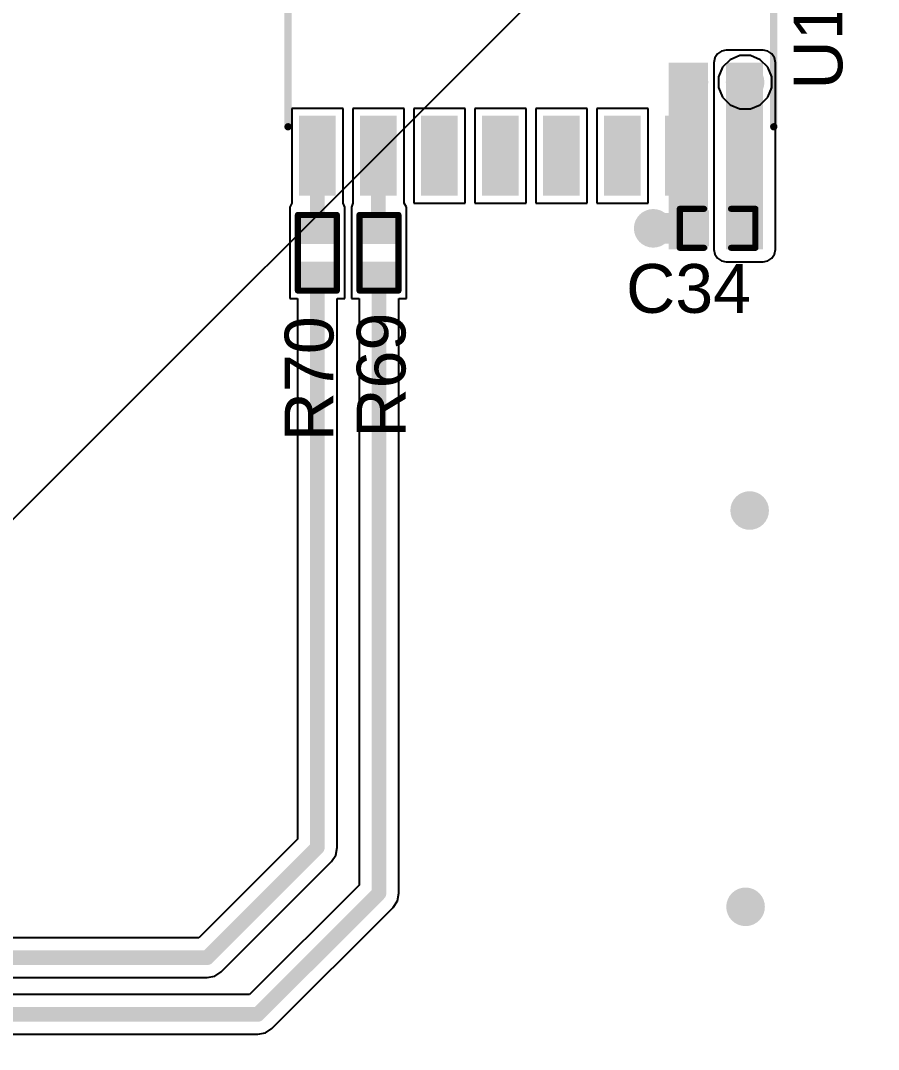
# Model space of a CAD drawing. Header units: millimetres. Extents: x 0 to 5423, y 0 to 5425.
# Drawn here: x 121.48 to 139.33, y 113.32 to 134.73 of the extents above; entities that cross this region are included whole.
import ezdxf

# ---------------------------------------------------------------- set-up
doc = ezdxf.new("R2010")
doc.units = ezdxf.units.MM
for name, color, linetype in [('BottomLayer', 5, 'Continuous'), ('BottomSolder', 6, 'Continuous'), ('TopLayer', 1, 'Continuous'), ('TopOverlay', 2, 'Continuous'), ('TopPaste', 8, 'Continuous'), ('TopSolder', 216, 'Continuous'), ('ViaHoleLayer', 16, 'Continuous')]:
    doc.layers.add(name, color=color, linetype=linetype)
doc.styles.add('Arial', font='', dxfattribs={"height": 0.2})
doc.styles.get('Arial').set_extended_font_data('Arial')

# ---------------------------------------------------------------- blocks, each defined once
blk = doc.blocks.new('SOP_16_133')
at = {"layer": 'TopLayer'}
for points in [[(-3.456, 4.724), (-1.994, 4.724), (-1.994, 4.166), (-3.456, 4.166)], [(1.994, 4.724), (3.456, 4.724), (3.456, 4.166), (1.994, 4.166)], [(-3.456, 3.454), (-1.994, 3.454), (-1.994, 2.896), (-3.456, 2.896)], [(1.994, 3.454), (3.456, 3.454), (3.456, 2.896), (1.994, 2.896)], [(-3.456, 2.184), (-1.994, 2.184), (-1.994, 1.626), (-3.456, 1.626)], [(1.994, 2.184), (3.456, 2.184), (3.456, 1.626), (1.994, 1.626)], [(-3.456, 0.914), (-1.994, 0.914), (-1.994, 0.356), (-3.456, 0.356)], [(1.994, 0.914), (3.456, 0.914), (3.456, 0.356), (1.994, 0.356)], [(-3.456, -0.356), (-1.994, -0.356), (-1.994, -0.914), (-3.456, -0.914)], [(1.994, -0.356), (3.456, -0.356), (3.456, -0.914), (1.994, -0.914)], [(-3.456, -1.626), (-1.994, -1.626), (-1.994, -2.184), (-3.456, -2.184)], [(1.994, -1.626), (3.456, -1.626), (3.456, -2.184), (1.994, -2.184)], [(-3.456, -2.896), (-1.994, -2.896), (-1.994, -3.454), (-3.456, -3.454)], [(1.994, -2.896), (3.456, -2.896), (3.456, -3.454), (1.994, -3.454)], [(-3.456, -4.166), (-1.994, -4.166), (-1.994, -4.724), (-3.456, -4.724)], [(1.994, -4.166), (3.456, -4.166), (3.456, -4.724), (1.994, -4.724)]]:
    blk.add_hatch(color=1, dxfattribs=at).paths.add_polyline_path(points)
at = {"layer": 'TopPaste'}
for points in [[(-3.456, 4.724), (-1.994, 4.724), (-1.994, 4.166), (-3.456, 4.166)], [(1.994, 4.724), (3.456, 4.724), (3.456, 4.166), (1.994, 4.166)], [(-3.456, 3.454), (-1.994, 3.454), (-1.994, 2.896), (-3.456, 2.896)], [(1.994, 3.454), (3.456, 3.454), (3.456, 2.896), (1.994, 2.896)], [(-3.456, 2.184), (-1.994, 2.184), (-1.994, 1.626), (-3.456, 1.626)], [(1.994, 2.184), (3.456, 2.184), (3.456, 1.626), (1.994, 1.626)], [(-3.456, 0.914), (-1.994, 0.914), (-1.994, 0.356), (-3.456, 0.356)], [(1.994, 0.914), (3.456, 0.914), (3.456, 0.356), (1.994, 0.356)], [(-3.456, -0.356), (-1.994, -0.356), (-1.994, -0.914), (-3.456, -0.914)], [(1.994, -0.356), (3.456, -0.356), (3.456, -0.914), (1.994, -0.914)], [(-3.456, -1.626), (-1.994, -1.626), (-1.994, -2.184), (-3.456, -2.184)], [(1.994, -1.626), (3.456, -1.626), (3.456, -2.184), (1.994, -2.184)], [(-3.456, -2.896), (-1.994, -2.896), (-1.994, -3.454), (-3.456, -3.454)], [(1.994, -2.896), (3.456, -2.896), (3.456, -3.454), (1.994, -3.454)], [(-3.456, -4.166), (-1.994, -4.166), (-1.994, -4.724), (-3.456, -4.724)], [(1.994, -4.166), (3.456, -4.166), (3.456, -4.724), (1.994, -4.724)]]:
    blk.add_hatch(color=8, dxfattribs=at).paths.add_polyline_path(points)
at = {"layer": 'TopSolder'}
for points in [[(-3.557, 4.826), (-1.892, 4.826), (-1.892, 4.064), (-3.557, 4.064)], [(1.892, 4.826), (3.557, 4.826), (3.557, 4.064), (1.892, 4.064)], [(-3.557, 3.556), (-1.892, 3.556), (-1.892, 2.794), (-3.557, 2.794)], [(1.892, 3.556), (3.557, 3.556), (3.557, 2.794), (1.892, 2.794)], [(-3.557, 2.286), (-1.892, 2.286), (-1.892, 1.524), (-3.557, 1.524)], [(1.892, 2.286), (3.557, 2.286), (3.557, 1.524), (1.892, 1.524)], [(-3.557, 1.016), (-1.892, 1.016), (-1.892, 0.254), (-3.557, 0.254)], [(1.892, 1.016), (3.557, 1.016), (3.557, 0.254), (1.892, 0.254)], [(-3.557, -0.254), (-1.892, -0.254), (-1.892, -1.016), (-3.557, -1.016)], [(1.892, -0.254), (3.557, -0.254), (3.557, -1.016), (1.892, -1.016)], [(-3.557, -1.524), (-1.892, -1.524), (-1.892, -2.286), (-3.557, -2.286)], [(1.892, -1.524), (3.557, -1.524), (3.557, -2.286), (1.892, -2.286)], [(-3.557, -2.794), (-1.892, -2.794), (-1.892, -3.556), (-3.557, -3.556)], [(1.892, -2.794), (3.557, -2.794), (3.557, -3.556), (1.892, -3.556)], [(-3.557, -4.064), (-1.892, -4.064), (-1.892, -4.826), (-3.557, -4.826)], [(1.892, -4.064), (3.557, -4.064), (3.557, -4.826), (1.892, -4.826)]]:
    blk.add_hatch(color=216, dxfattribs=at).paths.add_polyline_path(points)
at = {"layer": 'TopOverlay'}
for points, const_width in [([(2.121, 5.055), (-2.121, 5.055)], 0.152), ([(-3.785, 4.318), (-3.785, 4.572)], 0.127), ([(-3.658, 4.445), (-3.785, 4.572)], 0.127), ([(-3.785, 4.318), (-3.658, 4.445)], 0.127), ([(2.121, -5.055), (-2.121, -5.055)], 0.152)]:
    blk.add_lwpolyline(points, dxfattribs=dict(at, const_width=const_width))
for points, const_width in [([(-2.159, 5.055, 1), (-2.083, 5.055, 1)], 0.0762), ([(2.083, 5.055, 1), (2.159, 5.055, 1)], 0.0762), ([(-3.816, 4.572, 1), (-3.753, 4.572, 1)], 0.0635), ([(-3.816, 4.572, 1), (-3.753, 4.572, 1)], 0.0635), ([(-3.689, 4.445, 1), (-3.626, 4.445, 1)], 0.0635), ([(-3.689, 4.445, 1), (-3.626, 4.445, 1)], 0.0635), ([(-3.816, 4.318, 1), (-3.753, 4.318, 1)], 0.0635), ([(-3.816, 4.318, 1), (-3.753, 4.318, 1)], 0.0635), ([(-2.159, -5.055, 1), (-2.083, -5.055, 1)], 0.0762), ([(2.083, -5.055, 1), (2.159, -5.055, 1)], 0.0762)]:
    blk.add_lwpolyline(points, format="xyb", close=True, dxfattribs=dict(at, const_width=const_width))
blk = doc.blocks.new('R___0402_234')
at = {"layer": 'TopLayer'}
for points in [[(-0.699, -0.318), (-0.699, 0.317), (-0.241, 0.317), (-0.241, -0.318)], [(0.241, -0.318), (0.241, 0.317), (0.699, 0.317), (0.699, -0.318)]]:
    blk.add_hatch(color=1, dxfattribs=at).paths.add_polyline_path(points)
at = {"layer": 'TopPaste'}
for points in [[(-0.699, -0.318), (-0.699, 0.317), (-0.241, 0.317), (-0.241, -0.318)], [(0.241, -0.318), (0.241, 0.317), (0.699, 0.317), (0.699, -0.318)]]:
    blk.add_hatch(color=8, dxfattribs=at).paths.add_polyline_path(points)
at = {"layer": 'TopSolder'}
for points in [[(-0.754, -0.373), (-0.754, 0.373), (-0.186, 0.373), (-0.186, -0.373)], [(0.186, -0.373), (0.186, 0.373), (0.754, 0.373), (0.754, -0.373)]]:
    blk.add_hatch(color=216, dxfattribs=at).paths.add_polyline_path(points)
at = {"layer": 'TopOverlay'}
for points, const_width in [([(0.787, 0.406), (-0.787, 0.406)], 0.127), ([(-0.787, -0.406), (-0.787, 0.406)], 0.127), ([(0.787, -0.406), (0.787, 0.406)], 0.127), ([(0.787, -0.406), (-0.787, -0.406)], 0.127), ([(0.813, -0.432), (-0.813, -0.432)], 0.00323)]:
    blk.add_lwpolyline(points, dxfattribs=dict(at, const_width=const_width))
for points, const_width in [([(-0.819, 0.406, 1), (-0.756, 0.406, 1)], 0.0635), ([(-0.819, 0.406, 1), (-0.756, 0.406, 1)], 0.0635), ([(0.756, 0.406, 1), (0.819, 0.406, 1)], 0.0635), ([(0.756, 0.406, 1), (0.819, 0.406, 1)], 0.0635), ([(-0.819, -0.406, 1), (-0.756, -0.406, 1)], 0.0635), ([(-0.819, -0.406, 1), (-0.756, -0.406, 1)], 0.0635), ([(0.756, -0.406, 1), (0.819, -0.406, 1)], 0.0635), ([(0.756, -0.406, 1), (0.819, -0.406, 1)], 0.0635), ([(-0.814, -0.432, 1), (-0.812, -0.432, 1)], 0.00161), ([(0.812, -0.432, 1), (0.814, -0.432, 1)], 0.00161)]:
    blk.add_lwpolyline(points, format="xyb", close=True, dxfattribs=dict(at, const_width=const_width))
blk = doc.blocks.new('R___0402_235')
at = {"layer": 'TopLayer'}
for points in [[(-0.699, -0.318), (-0.699, 0.317), (-0.241, 0.317), (-0.241, -0.318)], [(0.241, -0.318), (0.241, 0.317), (0.699, 0.317), (0.699, -0.318)]]:
    blk.add_hatch(color=1, dxfattribs=at).paths.add_polyline_path(points)
at = {"layer": 'TopPaste'}
for points in [[(-0.699, -0.318), (-0.699, 0.317), (-0.241, 0.317), (-0.241, -0.318)], [(0.241, -0.318), (0.241, 0.317), (0.699, 0.317), (0.699, -0.318)]]:
    blk.add_hatch(color=8, dxfattribs=at).paths.add_polyline_path(points)
at = {"layer": 'TopSolder'}
for points in [[(-0.754, -0.373), (-0.754, 0.373), (-0.186, 0.373), (-0.186, -0.373)], [(0.186, -0.373), (0.186, 0.373), (0.754, 0.373), (0.754, -0.373)]]:
    blk.add_hatch(color=216, dxfattribs=at).paths.add_polyline_path(points)
at = {"layer": 'TopOverlay'}
for points, const_width in [([(0.787, 0.406), (-0.787, 0.406)], 0.127), ([(-0.787, -0.406), (-0.787, 0.406)], 0.127), ([(0.787, -0.406), (0.787, 0.406)], 0.127), ([(0.787, -0.406), (-0.787, -0.406)], 0.127), ([(0.813, -0.432), (-0.813, -0.432)], 0.00323)]:
    blk.add_lwpolyline(points, dxfattribs=dict(at, const_width=const_width))
for points, const_width in [([(-0.819, 0.406, 1), (-0.756, 0.406, 1)], 0.0635), ([(-0.819, 0.406, 1), (-0.756, 0.406, 1)], 0.0635), ([(0.756, 0.406, 1), (0.819, 0.406, 1)], 0.0635), ([(0.756, 0.406, 1), (0.819, 0.406, 1)], 0.0635), ([(-0.819, -0.406, 1), (-0.756, -0.406, 1)], 0.0635), ([(-0.819, -0.406, 1), (-0.756, -0.406, 1)], 0.0635), ([(0.756, -0.406, 1), (0.819, -0.406, 1)], 0.0635), ([(0.756, -0.406, 1), (0.819, -0.406, 1)], 0.0635), ([(-0.814, -0.432, 1), (-0.812, -0.432, 1)], 0.00161), ([(0.812, -0.432, 1), (0.814, -0.432, 1)], 0.00161)]:
    blk.add_lwpolyline(points, format="xyb", close=True, dxfattribs=dict(at, const_width=const_width))
blk = doc.blocks.new('C___0402_388')
at = {"layer": 'TopLayer'}
for points in [[(-0.699, -0.318), (-0.699, 0.318), (-0.241, 0.318), (-0.241, -0.318)], [(0.241, -0.318), (0.241, 0.318), (0.699, 0.318), (0.699, -0.318)]]:
    blk.add_hatch(color=1, dxfattribs=at).paths.add_polyline_path(points)
at = {"layer": 'TopPaste'}
for points in [[(-0.699, -0.318), (-0.699, 0.318), (-0.241, 0.318), (-0.241, -0.318)], [(0.241, -0.318), (0.241, 0.318), (0.699, 0.318), (0.699, -0.318)]]:
    blk.add_hatch(color=8, dxfattribs=at).paths.add_polyline_path(points)
at = {"layer": 'TopSolder'}
for points in [[(-0.758, -0.377), (-0.758, 0.377), (-0.181, 0.377), (-0.181, -0.377)], [(0.181, -0.377), (0.181, 0.377), (0.758, 0.377), (0.758, -0.377)]]:
    blk.add_hatch(color=216, dxfattribs=at).paths.add_polyline_path(points)
at = {"layer": 'TopOverlay', "const_width": 0.127}
for points in [[(-0.787, -0.406), (-0.787, 0.406)], [(-0.787, 0.406), (-0.279, 0.406)], [(0.279, 0.406), (0.787, 0.406)], [(0.787, -0.406), (0.787, 0.406)], [(-0.787, -0.406), (-0.279, -0.406)], [(0.279, -0.406), (0.787, -0.406)]]:
    blk.add_lwpolyline(points, dxfattribs=at)
at = {"layer": 'TopOverlay', "const_width": 0.0635}
for points in [[(-0.819, 0.406, 1), (-0.756, 0.406, 1)], [(-0.819, 0.406, 1), (-0.756, 0.406, 1)], [(-0.311, 0.406, 1), (-0.248, 0.406, 1)], [(0.248, 0.406, 1), (0.311, 0.406, 1)], [(0.756, 0.406, 1), (0.819, 0.406, 1)], [(0.756, 0.406, 1), (0.819, 0.406, 1)], [(-0.819, -0.406, 1), (-0.756, -0.406, 1)], [(-0.819, -0.406, 1), (-0.756, -0.406, 1)], [(-0.311, -0.406, 1), (-0.248, -0.406, 1)], [(0.248, -0.406, 1), (0.311, -0.406, 1)], [(0.756, -0.406, 1), (0.819, -0.406, 1)], [(0.756, -0.406, 1), (0.819, -0.406, 1)]]:
    blk.add_lwpolyline(points, format="xyb", close=True, dxfattribs=at)

msp = doc.modelspace()

# ---------------------------------------------------------------- hatches: boundary and pattern name
at = {"layer": 'BottomLayer'}
h = msp.add_hatch(color=5, dxfattribs=at)
edge = h.paths.add_edge_path()
edge.add_arc((135.389, 133.452), 0.3, 0, 360)
h = msp.add_hatch(color=5, dxfattribs=at)
edge = h.paths.add_edge_path()
edge.add_arc((136.557, 133.452), 0.3, 0, 360)
h = msp.add_hatch(color=5, dxfattribs=at)
edge = h.paths.add_edge_path()
edge.add_arc((134.645, 130.41), 0.3, 0, 360)
h = msp.add_hatch(color=5, dxfattribs=at)
edge = h.paths.add_edge_path()
edge.add_arc((136.652, 124.536), 0.3, 0, 360)
h = msp.add_hatch(color=5, dxfattribs=at)
edge = h.paths.add_edge_path()
edge.add_arc((136.567, 116.286), 0.3, 0, 360)
at = {"layer": 'BottomSolder'}
h = msp.add_hatch(color=6, dxfattribs=at)
edge = h.paths.add_edge_path()
edge.add_arc((135.389, 133.452), 0.402, 0, 360)
h = msp.add_hatch(color=6, dxfattribs=at)
edge = h.paths.add_edge_path()
edge.add_arc((136.557, 133.452), 0.402, 0, 360)
h = msp.add_hatch(color=6, dxfattribs=at)
edge = h.paths.add_edge_path()
edge.add_arc((134.645, 130.41), 0.402, 0, 360)
h = msp.add_hatch(color=6, dxfattribs=at)
edge = h.paths.add_edge_path()
edge.add_arc((136.652, 124.536), 0.402, 0, 360)
h = msp.add_hatch(color=6, dxfattribs=at)
edge = h.paths.add_edge_path()
edge.add_arc((136.567, 116.286), 0.402, 0, 360)
at = {"layer": 'TopLayer'}
for points in [[(135.782, 133.858), (134.969, 133.858), (134.969, 129.972), (135.782, 129.972)], [(136.163, 129.972), (136.931, 129.972), (136.931, 133.858), (136.163, 133.858)]]:
    msp.add_hatch(color=1, dxfattribs=at).paths.add_polyline_path(points)
h = msp.add_hatch(color=1, dxfattribs=at)
edge = h.paths.add_edge_path()
edge.add_arc((135.389, 133.452), 0.3, 0, 360)
h = msp.add_hatch(color=1, dxfattribs=at)
edge = h.paths.add_edge_path()
edge.add_arc((136.557, 133.452), 0.3, 0, 360)
h = msp.add_hatch(color=1, dxfattribs=at)
edge = h.paths.add_edge_path()
edge.add_arc((134.645, 130.41), 0.3, 0, 360)
h = msp.add_hatch(color=1, dxfattribs=at)
edge = h.paths.add_edge_path()
edge.add_arc((136.652, 124.536), 0.3, 0, 360)
h = msp.add_hatch(color=1, dxfattribs=at)
edge = h.paths.add_edge_path()
edge.add_arc((136.567, 116.286), 0.3, 0, 360)
at = {"layer": 'TopSolder'}
h = msp.add_hatch(color=216, dxfattribs=at)
edge = h.paths.add_edge_path()
edge.add_arc((135.389, 133.452), 0.402, 0, 360)
h = msp.add_hatch(color=216, dxfattribs=at)
edge = h.paths.add_edge_path()
edge.add_arc((136.557, 133.452), 0.402, 0, 360)
h = msp.add_hatch(color=216, dxfattribs=at)
edge = h.paths.add_edge_path()
edge.add_arc((134.645, 130.41), 0.402, 0, 360)
h = msp.add_hatch(color=216, dxfattribs=at)
edge = h.paths.add_edge_path()
edge.add_arc((136.652, 124.536), 0.402, 0, 360)
h = msp.add_hatch(color=216, dxfattribs=at)
edge = h.paths.add_edge_path()
edge.add_arc((136.567, 116.286), 0.402, 0, 360)
at = {"layer": 'ViaHoleLayer'}
h = msp.add_hatch(color=16, dxfattribs=at)
edge = h.paths.add_edge_path()
edge.add_arc((135.389, 133.452), 0.15, 0, 360)
h = msp.add_hatch(color=16, dxfattribs=at)
edge = h.paths.add_edge_path()
edge.add_arc((136.557, 133.452), 0.15, 0, 360)
h = msp.add_hatch(color=16, dxfattribs=at)
edge = h.paths.add_edge_path()
edge.add_arc((134.645, 130.41), 0.15, 0, 360)
h = msp.add_hatch(color=16, dxfattribs=at)
edge = h.paths.add_edge_path()
edge.add_arc((136.652, 124.536), 0.15, 0, 360)
h = msp.add_hatch(color=16, dxfattribs=at)
edge = h.paths.add_edge_path()
edge.add_arc((136.567, 116.286), 0.15, 0, 360)

# ---------------------------------------------------------------- linework, layer by layer
at = {"layer": 'BottomLayer'}
for p, q in [((136.243, 133.921), (136.087, 133.765)), ((136.447, 134.006), (136.243, 133.921)), ((136.667, 134.006), (136.447, 134.006)), ((136.871, 133.921), (136.667, 134.006)), ((137.027, 133.765), (136.871, 133.921)), ((136.087, 133.765), (136.003, 133.562)), ((137.111, 133.562), (137.027, 133.765)), ((136.003, 133.562), (136.003, 133.341)), ((137.111, 133.341), (137.111, 133.562)), ((136.003, 133.341), (136.087, 133.138)), ((137.027, 133.138), (137.111, 133.341)), ((136.087, 133.138), (136.243, 132.982)), ((136.871, 132.982), (137.027, 133.138)), ((136.243, 132.982), (136.447, 132.898)), ((136.447, 132.898), (136.667, 132.898)), ((136.667, 132.898), (136.871, 132.982))]:
    msp.add_line(p, q, dxfattribs=at)
at = {"layer": 'TopLayer'}
for p, q in [((136.064, 134.097), (135.98, 134.041)), ((136.163, 134.117), (136.064, 134.097)), ((136.931, 134.117), (136.163, 134.117)), ((137.031, 134.097), (136.931, 134.117)), ((137.115, 134.041), (137.031, 134.097)), ((135.924, 133.957), (135.904, 133.858)), ((135.98, 134.041), (135.924, 133.957)), ((137.171, 133.957), (137.115, 134.041)), ((137.19, 133.858), (137.171, 133.957)), ((135.904, 133.858), (135.904, 129.972)), ((137.19, 129.972), (137.19, 133.858)), ((128.188, 132.905), (127.121, 132.905)), ((127.121, 132.905), (127.121, 130.935)), ((128.188, 130.935), (128.188, 132.905)), ((129.458, 132.905), (128.391, 132.905)), ((128.391, 132.905), (128.391, 130.935)), ((129.458, 130.935), (129.458, 132.905)), ((130.728, 132.905), (129.661, 132.905)), ((129.661, 132.905), (129.661, 130.935)), ((130.728, 130.935), (130.728, 132.905)), ((131.998, 132.905), (130.931, 132.905)), ((130.931, 132.905), (130.931, 130.935)), ((131.998, 130.935), (131.998, 132.905)), ((133.268, 132.905), (132.201, 132.905)), ((132.201, 132.905), (132.201, 130.935)), ((133.268, 130.935), (133.268, 132.905)), ((134.538, 132.905), (133.471, 132.905)), ((133.471, 132.905), (133.471, 130.935)), ((134.538, 130.935), (134.538, 132.905)), ((127.121, 130.935), (127.083, 130.854)), ((128.226, 130.854), (128.188, 130.935)), ((128.391, 130.935), (128.365, 130.854)), ((128.391, 130.935), (128.391, 130.935)), ((129.508, 130.854), (129.458, 130.935)), ((129.661, 130.935), (130.728, 130.935)), ((130.931, 130.935), (131.998, 130.935)), ((132.201, 130.935), (133.268, 130.935)), ((133.471, 130.935), (134.538, 130.935)), ((127.083, 130.854), (127.083, 130.854)), ((127.083, 130.854), (127.083, 129.888)), ((128.226, 129.888), (128.226, 130.854)), ((128.226, 130.854), (128.226, 130.854)), ((128.365, 130.854), (128.365, 130.854)), ((128.365, 130.854), (128.365, 130.819)), ((128.365, 130.819), (128.365, 129.889)), ((129.508, 129.889), (129.508, 130.854)), ((129.508, 130.854), (129.508, 130.854)), ((127.083, 129.888), (127.083, 128.949)), ((128.226, 128.949), (128.226, 129.888)), ((128.365, 129.889), (128.365, 128.949)), ((129.508, 128.949), (129.508, 129.889)), ((135.904, 129.972), (135.924, 129.873)), ((135.924, 129.873), (135.98, 129.789)), ((137.115, 129.789), (137.171, 129.873)), ((137.171, 129.873), (137.19, 129.972)), ((135.98, 129.789), (136.064, 129.733)), ((136.064, 129.733), (136.163, 129.713)), ((136.163, 129.713), (136.931, 129.713)), ((136.931, 129.713), (137.031, 129.733)), ((137.031, 129.733), (137.115, 129.789)), ((127.083, 128.949), (127.24, 128.949)), ((127.24, 128.949), (127.24, 117.691)), ((128.069, 117.52), (128.069, 128.949)), ((128.069, 128.949), (128.226, 128.949)), ((128.365, 128.949), (128.523, 128.949)), ((128.523, 128.949), (128.523, 116.739)), ((129.351, 116.567), (129.351, 128.949)), ((129.351, 128.949), (129.508, 128.949)), ((127.24, 117.691), (125.19, 115.641)), ((128.037, 117.361), (128.069, 117.52)), ((125.655, 114.934), (127.947, 117.227)), ((127.947, 117.227), (128.037, 117.361)), ((128.523, 116.739), (126.244, 114.46)), ((129.32, 116.409), (129.351, 116.567)), ((129.23, 116.274), (129.32, 116.409)), ((126.709, 113.753), (129.23, 116.274)), ((125.19, 115.641), (111.342, 115.641)), ((111.342, 114.813), (125.362, 114.813)), ((125.362, 114.813), (125.52, 114.844)), ((125.52, 114.844), (125.655, 114.934)), ((126.244, 114.46), (111.342, 114.46)), ((126.574, 113.663), (126.709, 113.753)), ((111.342, 113.632), (126.416, 113.632)), ((126.416, 113.632), (126.574, 113.663))]:
    msp.add_line(p, q, dxfattribs=at)
for points, const_width in [([(136.557, 131.933), (136.557, 133.452)], 0.635), ([(127.654, 130.375), (127.654, 131.92)], 0.305), ([(128.924, 130.375), (128.924, 131.92)], 0.305), ([(134.645, 130.41), (135.287, 130.41)], 0.635), ([(127.654, 117.52), (127.654, 129.431)], 0.305), ([(128.937, 116.567), (128.937, 129.431)], 0.305), ([(125.362, 115.227), (127.654, 117.52)], 0.305), ([(126.416, 114.046), (128.937, 116.567)], 0.305), ([(110.973, 115.227), (125.362, 115.227)], 0.305), ([(110.973, 114.046), (126.416, 114.046)], 0.305)]:
    msp.add_lwpolyline(points, dxfattribs=dict(at, const_width=const_width))
for points, const_width in [([(136.398, 133.452, 1), (136.716, 133.452, 1)], 0.318), ([(136.398, 131.933, 1), (136.716, 131.933, 1)], 0.318), ([(127.578, 131.92, 1), (127.73, 131.92, 1)], 0.152), ([(128.848, 131.92, 1), (129, 131.92, 1)], 0.152), ([(134.487, 130.41, 1), (134.804, 130.41, 1)], 0.318), ([(135.128, 130.41, 1), (135.446, 130.41, 1)], 0.318), ([(127.578, 130.375, 1), (127.73, 130.375, 1)], 0.152), ([(128.848, 130.375, 1), (129, 130.375, 1)], 0.152), ([(127.578, 129.431, 1), (127.73, 129.431, 1)], 0.152), ([(128.861, 129.431, 1), (129.013, 129.431, 1)], 0.152), ([(127.578, 117.52, 1), (127.73, 117.52, 1)], 0.152), ([(127.578, 117.52, 1), (127.73, 117.52, 1)], 0.152), ([(128.861, 116.567, 1), (129.013, 116.567, 1)], 0.152), ([(128.861, 116.567, 1), (129.013, 116.567, 1)], 0.152), ([(125.286, 115.227, 1), (125.438, 115.227, 1)], 0.152), ([(125.286, 115.227, 1), (125.438, 115.227, 1)], 0.152), ([(126.34, 114.046, 1), (126.492, 114.046, 1)], 0.152), ([(126.34, 114.046, 1), (126.492, 114.046, 1)], 0.152)]:
    msp.add_lwpolyline(points, format="xyb", close=True, dxfattribs=dict(at, const_width=const_width))
at = {"layer": 'TopSolder'}
msp.add_line((3.115, 6.162), (5422.757, 5425.234), dxfattribs=at)

# ---------------------------------------------------------------- block references
at = {"rotation": 270}
for name, p in [('SOP_16_133', (132.099, 134.645)), ('R___0402_234', (127.654, 129.901)), ('R___0402_235', (128.937, 129.901))]:
    msp.add_blockref(name, p, dxfattribs=at)
msp.add_blockref('C___0402_388', (135.985, 130.41))

# ---------------------------------------------------------------- texts
at = {"layer": 'TopOverlay', "style": 'Arial'}
for s, p in [('U10', (138.582, 133.3)), ('R70', (127.99, 125.976)), ('R69', (129.489, 126.052))]:
    msp.add_text(s, height=1.016, rotation=90, dxfattribs=at).set_placement(p)
msp.add_text('C34', height=1.016, dxfattribs=at).set_placement((134.079, 128.651))

doc.saveas('drawing.dxf')
